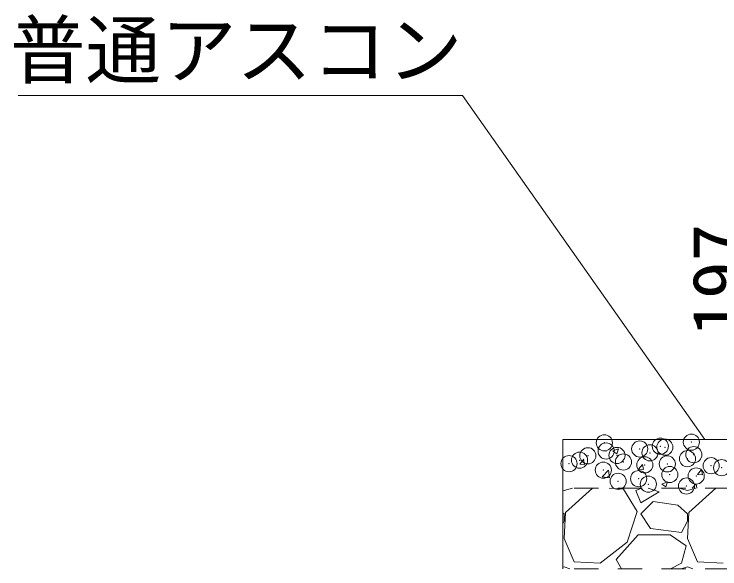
# Model space of a CAD drawing. Units: millimetres at full size, sheet at 1:20; details may follow other scales. Extents: x 0 to 8400, y 0 to 13400.
# Drawn here: x 4346.3 to 4782.7, y 3840.1 to 4183.1 of the extents above; entities that cross this region are included whole.
import ezdxf
from ezdxf.enums import TextEntityAlignment as Align

# ---------------------------------------------------------------- set-up
doc = ezdxf.new("R2010")
doc.units = ezdxf.units.MM
doc.header["$LTSCALE"] = 20
doc.header["$PDMODE"] = 32
doc.header["$PDSIZE"] = 10
doc.linetypes.add('USER1', pattern=[1.35, 0.75, -0.6])
for name, color, linetype, lineweight in [('ハッチング_基礎', 150, 'Continuous', 5), ('ハッチング_舗装', 7, 'Continuous', 20), ('寸法線', 7, 'Continuous', 13), ('引出線', 4, 'Continuous', 9), ('舗装・基礎', 3, 'USER1', 9), ('補助線', 8, 'Continuous', 20)]:
    doc.layers.add(name, color=color, linetype=linetype, lineweight=lineweight)
doc.styles.add('ＭＳ ゴシック', font='')
doc.styles.get('ＭＳ ゴシック').set_extended_font_data('MS Gothic')

# ---------------------------------------------------------------- blocks, each defined once
blk = doc.blocks.new('filled_arrow')
at = {"color": 0, "linetype": 'Continuous', "lineweight": -2}
blk.add_solid([(7.5, 1.25), (0, 0), (7.5, -1.25)], dxfattribs=at)

msp = doc.modelspace()

# ---------------------------------------------------------------- linework, layer by layer
at = {"layer": 'ハッチング_基礎'}
for p, q in [((4686.52, 3888.56), (4691.65, 3890.07)), ((4703.96, 3890.07), (4687.29, 3874.84)), ((4723.1, 3889.32), (4714.15, 3890.07)), ((4731.48, 3875.6), (4723.1, 3889.32)), ((4734.24, 3890.07), (4730.72, 3888.56)), ((4745.2, 3887.8), (4738.39, 3890.07)), ((4757.6, 3890.07), (4762.72, 3888.56)), ((4762.72, 3888.56), (4767.85, 3890.07)), ((4780.16, 3890.07), (4763.49, 3874.84)), ((4685.69, 3888.81), (4686.52, 3888.56)), ((4730.72, 3888.56), (4733.77, 3880.94)), ((4733.77, 3880.94), (4745.2, 3887.8)), ((4741.39, 3881.7), (4733.77, 3874.08)), ((4756.63, 3879.41), (4741.39, 3881.7)), ((4762.72, 3874.08), (4756.63, 3879.41)), ((4686.52, 3874.08), (4685.69, 3874.81)), ((4687.29, 3874.84), (4686.52, 3858.84)), ((4686.52, 3869.51), (4686.52, 3874.08)), ((4725.39, 3856.55), (4731.48, 3875.6)), ((4733.77, 3874.08), (4739.86, 3864.94)), ((4763.49, 3874.84), (4762.72, 3858.84)), ((4762.72, 3869.51), (4762.72, 3874.08)), ((4685.69, 3868), (4686.52, 3869.51)), ((4758.91, 3862.65), (4762.72, 3869.51)), ((4739.86, 3864.94), (4758.91, 3862.65)), ((4686.52, 3858.84), (4692.62, 3844.36)), ((4718.53, 3845.89), (4732.24, 3861.13)), ((4732.24, 3861.13), (4752.06, 3861.13)), ((4752.06, 3861.13), (4761.96, 3854.27)), ((4762.72, 3858.84), (4768.82, 3844.36)), ((4685.69, 3854.32), (4685.76, 3854.27)), ((4685.76, 3854.27), (4685.69, 3854)), ((4708.62, 3843.6), (4725.39, 3856.55)), ((4761.96, 3854.27), (4758.91, 3843.6)), ((4721.92, 3840.07), (4718.53, 3845.89)), ((4685.69, 3841.05), (4686.52, 3841.31)), ((4686.52, 3841.31), (4689.85, 3840.07)), ((4692.62, 3844.36), (4708.62, 3843.6)), ((4758.91, 3843.6), (4752.17, 3840.07)), ((4758.73, 3840.07), (4762.72, 3841.31)), ((4762.72, 3841.31), (4766.05, 3840.07)), ((4768.82, 3844.36), (4784.82, 3843.6))]:
    msp.add_line(p, q, dxfattribs=at)
at = {"layer": 'ハッチング_舗装'}
for p, q in [((4716.49, 3912.92), (4719.02, 3911.22)), ((4716.51, 3912.97), (4720.07, 3914.34)), ((4719.02, 3911.22), (4720.05, 3914.29)), ((4696.05, 3904.89), (4698.5, 3907.81)), ((4699.04, 3904.61), (4698.45, 3907.8)), ((4696.05, 3904.89), (4699.09, 3904.62)), ((4732.49, 3901.7), (4734.94, 3904.62)), ((4735.47, 3901.43), (4734.89, 3904.61)), ((4709.96, 3897), (4713.91, 3901.13)), ((4714.46, 3896.3), (4713.9, 3901.12)), ((4732.49, 3901.7), (4735.53, 3901.44)), ((4768.93, 3898.52), (4771.38, 3901.43)), ((4768.93, 3898.51), (4771.96, 3898.25)), ((4771.91, 3898.24), (4771.32, 3901.42)), ((4709.95, 3897.02), (4714.47, 3896.31)), ((4746.84, 3892.52), (4750.39, 3893.89)), ((4749.34, 3890.76), (4750.37, 3893.83)), ((4746.81, 3892.47), (4749.34, 3890.76)), ((4765.58, 3890.07), (4768.13, 3892.72)), ((4768.43, 3890.07), (4768.12, 3892.72))]:
    msp.add_line(p, q, dxfattribs=at)
for p in [(4711.24, 3918.03), (4745.87, 3915.9), (4748.69, 3915.31), (4765.11, 3918.43), (4712.36, 3912.96), (4719.06, 3910.22), (4733.15, 3914.23), (4739.47, 3911.82), (4766.59, 3910.67), (4695.95, 3907.28), (4701.07, 3910), (4723.07, 3906.14), (4762.67, 3908.18), (4689.43, 3905.14), (4736.29, 3904.37), (4750.18, 3904.99), (4777.3, 3903.85), (4783.83, 3902.62), (4710.63, 3901.12), (4751.74, 3898.4), (4768.09, 3897.53), (4719.79, 3894.19), (4732.5, 3895.87), (4738.46, 3892.44), (4762.05, 3891.27)]:
    msp.add_point(p, dxfattribs=at)
at = {"layer": '引出線'}
msp.add_lwpolyline([(4773.42, 3920.07), (4623.56, 4132.79), (4348.72, 4132.79)], dxfattribs=at)
at = {"layer": '舗装・基礎', "linetype": 'Continuous', "lineweight": 20}
msp.add_line((5085.69, 3920.07), (4685.69, 3920.07), dxfattribs=at)
at = {"layer": '舗装・基礎'}
for p, q in [((5085.69, 3890.07), (4685.69, 3890.07)), ((5085.69, 3840.07), (4685.69, 3840.07))]:
    msp.add_line(p, q, dxfattribs=at)
at = {"layer": '補助線'}
msp.add_line((4685.69, 3920.07), (4685.69, 3840.07), dxfattribs=at)

# ---------------------------------------------------------------- block references
at = {"layer": '引出線', "xscale": 0.133, "yscale": 0.133, "rotation": 125.2}
msp.add_blockref('filled_arrow', (4773.42, 3920.07), dxfattribs=at)

# ---------------------------------------------------------------- texts
at = {"layer": '寸法線', "style": 'ＭＳ ゴシック'}
msp.add_text('197', height=34.18, rotation=90, dxfattribs=at).set_placement((4782.68, 4018.57), align=Align.MIDDLE_CENTER)
at = {"layer": '引出線', "style": 'ＭＳ ゴシック'}
msp.add_text('普通アスコン', height=34.18, dxfattribs=at).set_placement((4623.56, 4178), align=Align.TOP_RIGHT)

doc.saveas('drawing.dxf')
